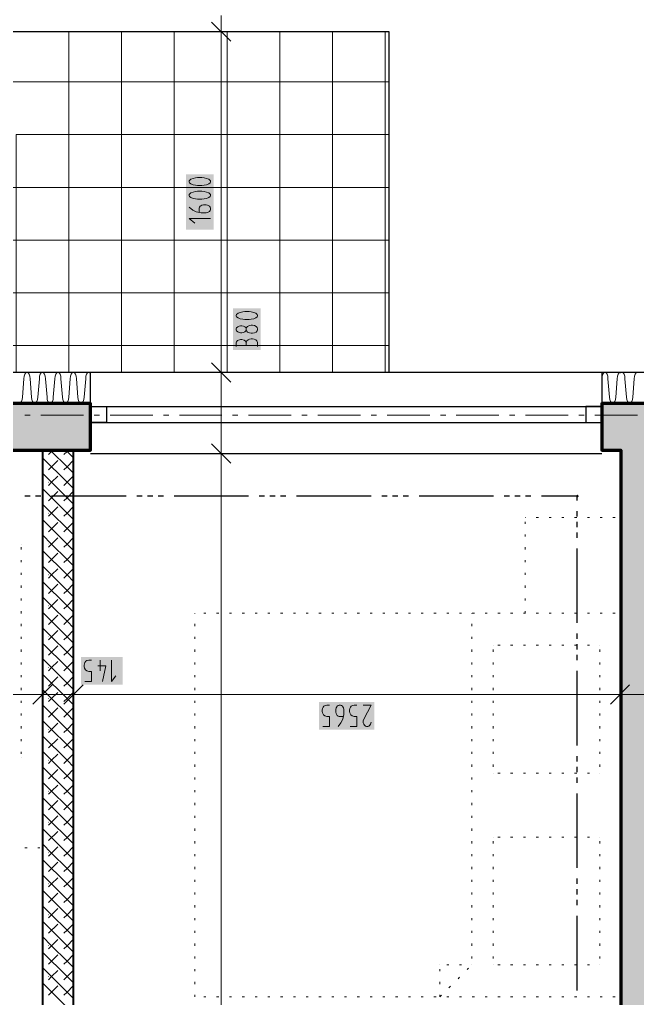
# Model space of a CAD drawing. Header units: millimetres. Extents: x 0 to 594, y 0 to 420.
# Drawn here: x 388.71 to 418.03, y 318.18 to 364.62 of the extents above; entities that cross this region are included whole.
import ezdxf

# ---------------------------------------------------------------- set-up
doc = ezdxf.new("R2010")
doc.units = ezdxf.units.MM
doc.header["$LTSCALE"] = 8
for name, color, linetype in [('PDF_Koty delkove', 7, 'Continuous'), ('PDF_Nabytek', 7, 'Continuous'), ('PDF_Obecne 0.25', 7, 'Continuous'), ('PDF_Okna', 7, 'Continuous'), ('PDF_Osy hlavni', 7, 'Continuous'), ('PDF_Pozarni useky', 7, 'Continuous'), ('PDF_Pricky zdene', 7, 'Continuous'), ('PDF_Srafy', 7, 'Continuous'), ('PDF_Steny obvodove nosne', 7, 'Continuous'), ('PDF_Zatepleni', 7, 'Continuous')]:
    doc.layers.add(name, color=color, linetype=linetype)

msp = doc.modelspace()

# ---------------------------------------------------------------- linework, layer by layer
at = {"layer": 'PDF_Koty delkove', "lineweight": 18}
for points in [[(398.274, 364.049), (398.274, 364.807)], [(398.728, 363.594), (397.819, 364.504)], [(399.032, 364.049), (398.274, 364.049), (397.515, 364.049)], [(398.274, 258.858), (398.274, 261.386), (398.274, 264.115), (398.274, 266.769), (398.274, 277.541), (398.274, 294.09), (398.274, 295.556), (398.274, 344.032), (398.274, 347.874), (398.274, 364.049)], [(397.363, 357.123), (397.16, 357.123), (397.06, 357.109), (396.942, 357.082), (396.841, 357.042), (396.773, 356.988), (396.757, 356.961), (396.757, 356.907), (396.773, 356.88), (396.841, 356.826), (396.942, 356.786), (397.06, 356.758), (397.16, 356.745), (397.363, 356.745), (397.464, 356.758), (397.582, 356.786), (397.683, 356.826), (397.751, 356.88), (397.768, 356.907), (397.768, 356.961), (397.751, 356.988), (397.683, 357.042), (397.582, 357.082)], [(397.582, 357.082), (397.464, 357.109), (397.363, 357.123)], [(397.228, 355.476), (397.228, 355.665), (397.245, 355.719), (397.279, 355.76), (397.313, 355.786), (397.363, 355.813), (397.43, 355.827), (397.565, 355.827), (397.633, 355.813), (397.683, 355.786), (397.717, 355.76), (397.751, 355.719), (397.768, 355.665), (397.768, 355.611), (397.751, 355.557), (397.717, 355.516), (397.683, 355.49), (397.633, 355.462), (397.565, 355.448)], [(397.565, 355.448), (397.329, 355.448), (397.094, 355.503), (396.925, 355.584), (396.757, 355.719)], [(397.768, 355.179), (396.757, 355.179), (397.026, 354.963)], [(399.464, 349.872), (399.447, 349.845), (399.396, 349.805), (399.329, 349.778), (399.262, 349.764), (399.194, 349.764), (399.127, 349.778), (399.059, 349.805), (399.009, 349.859), (398.993, 349.899), (398.993, 349.953), (399.009, 349.993), (399.059, 350.048), (399.127, 350.074)], [(399.127, 350.074), (399.194, 350.088), (399.262, 350.088), (399.329, 350.074), (399.396, 350.048), (399.447, 350.007), (399.464, 349.98)], [(398.993, 349.116), (398.993, 349.278), (399.009, 349.332), (399.043, 349.386)], [(399.043, 349.386), (399.094, 349.413), (399.194, 349.44), (399.262, 349.44), (399.363, 349.413), (399.43, 349.359), (399.464, 349.278), (399.464, 349.17)], [(400.004, 349.116), (400.004, 349.305), (399.969, 349.372), (399.919, 349.426), (399.835, 349.453), (399.767, 349.467), (399.699, 349.467), (399.615, 349.453), (399.549, 349.426), (399.498, 349.372), (399.464, 349.278)], [(398.728, 347.419), (397.819, 348.329)], [(399.032, 347.874), (398.274, 347.874), (397.515, 347.874)], [(398.728, 343.577), (397.819, 344.487)], [(399.032, 344.032), (398.274, 344.032), (397.515, 344.032)], [(392.124, 333.212), (392.124, 333.683), (391.989, 333.683), (391.895, 333.718), (391.84, 333.768), (391.787, 333.852), (391.773, 333.919), (391.773, 333.987), (391.787, 334.054), (391.814, 334.121), (391.854, 334.172), (391.908, 334.206), (391.989, 334.223), (392.124, 334.223)], [(392.421, 333.953), (392.799, 333.953), (392.637, 333.212)], [(392.529, 334.223), (392.529, 333.718)], [(393.069, 334.223), (393.069, 333.212), (393.285, 333.481)], [(390.254, 333.055), (389.344, 332.145)], [(389.799, 333.358), (389.799, 332.6), (389.799, 331.841)], [(391.72, 333.055), (390.81, 332.145)], [(391.265, 333.358), (391.265, 332.6), (391.265, 331.841)], [(391.8, 333.212), (392.124, 333.212)], [(417.651, 333.055), (416.742, 332.145)], [(417.196, 333.358), (417.196, 332.6), (417.196, 331.841)], [(419.32, 332.6), (417.197, 332.6), (414.504, 332.6), (391.265, 332.6), (389.799, 332.6), (386.291, 332.6), (361.791, 332.6), (355.629, 332.6), (353.506, 332.6), (339.983, 332.6), (319.335, 332.6), (317.869, 332.6), (315.483, 332.6), (291.938, 332.6)], [(403.096, 331.083), (403.42, 331.083), (403.42, 331.554), (403.285, 331.554), (403.191, 331.589), (403.137, 331.639), (403.083, 331.723), (403.069, 331.79), (403.069, 331.858), (403.083, 331.925), (403.11, 331.992), (403.15, 332.043), (403.204, 332.077), (403.285, 332.094), (403.42, 332.094)], [(404.068, 331.554), (403.88, 331.554), (403.825, 331.572), (403.785, 331.605), (403.758, 331.639), (403.731, 331.689), (403.718, 331.757), (403.718, 331.891), (403.731, 331.959), (403.758, 332.009), (403.785, 332.043), (403.825, 332.077), (403.88, 332.094), (403.933, 332.094), (403.987, 332.077), (404.028, 332.043), (404.055, 332.009), (404.082, 331.959), (404.096, 331.891), (404.096, 331.655), (404.042, 331.42), (403.961, 331.251), (403.825, 331.083)], [(404.392, 331.083), (404.716, 331.083), (404.716, 331.554), (404.581, 331.554), (404.487, 331.589), (404.433, 331.639), (404.379, 331.723), (404.366, 331.79), (404.366, 331.858), (404.379, 331.925), (404.406, 331.992), (404.447, 332.043), (404.5, 332.077), (404.581, 332.094), (404.716, 332.094)], [(405.014, 332.094), (405.392, 332.094), (405.04, 331.42), (405.014, 331.352), (405.014, 331.251), (405.04, 331.184), (405.081, 331.134), (405.121, 331.099), (405.176, 331.083), (405.229, 331.083), (405.283, 331.099), (405.324, 331.134), (405.364, 331.184), (405.392, 331.284)]]:
    msp.add_lwpolyline(points, dxfattribs=at)
for points in [[(397.363, 356.475), (397.16, 356.475), (397.06, 356.461), (396.942, 356.434), (396.841, 356.394), (396.773, 356.34), (396.757, 356.313), (396.757, 356.259), (396.773, 356.232), (396.841, 356.178), (396.942, 356.138), (397.06, 356.11), (397.16, 356.096), (397.363, 356.096), (397.464, 356.11), (397.582, 356.138), (397.683, 356.178), (397.751, 356.232), (397.768, 356.259), (397.768, 356.313), (397.751, 356.34), (397.683, 356.394), (397.582, 356.434), (397.464, 356.461)], [(399.598, 350.763), (399.396, 350.763), (399.296, 350.749), (399.178, 350.722), (399.077, 350.682), (399.009, 350.628), (398.993, 350.601), (398.993, 350.547), (399.009, 350.52), (399.077, 350.466), (399.178, 350.426), (399.296, 350.398), (399.396, 350.385), (399.598, 350.385), (399.699, 350.398), (399.818, 350.426), (399.919, 350.466), (399.986, 350.52), (400.004, 350.547), (400.004, 350.601), (399.986, 350.628), (399.919, 350.682), (399.818, 350.722), (399.699, 350.749)], [(399.767, 350.115), (399.699, 350.115), (399.615, 350.101), (399.531, 350.061), (399.481, 350.007), (399.464, 349.98), (399.464, 349.872), (399.481, 349.845), (399.531, 349.791), (399.615, 349.75), (399.699, 349.736), (399.767, 349.736), (399.851, 349.75), (399.936, 349.791), (399.986, 349.845), (400.004, 349.899), (400.004, 349.953), (399.986, 350.007), (399.936, 350.061), (399.851, 350.101)]]:
    msp.add_lwpolyline(points, close=True, dxfattribs=at)
at = {"layer": 'PDF_Koty delkove', "color": 7, "lineweight": 18, "true_color": 0xffffff, "transparency": 33554559}
for points in [[(397.92, 354.649), (397.92, 357.274), (396.605, 354.649), (396.605, 357.274)], [(400.155, 348.937), (400.155, 350.914), (398.841, 348.937), (398.841, 350.914)], [(393.599, 334.375), (391.622, 334.375), (393.599, 333.061), (391.622, 333.061)], [(405.544, 332.246), (402.918, 332.246), (405.544, 330.932), (402.918, 330.932)]]:
    msp.add_solid(points, dxfattribs=at)
at = {"layer": 'PDF_Nabytek', "lineweight": 13}
for points in [[(389.799, 344.032), (389.799, 344.032)], [(389.799, 343.726), (389.799, 343.828)], [(389.799, 343.12), (389.799, 343.221)], [(389.799, 342.513), (389.799, 342.614)], [(389.799, 341.907), (389.799, 342.008)], [(389.799, 341.3), (389.799, 341.401)], [(412.698, 340.999), (412.698, 340.999)], [(412.72, 340.999), (412.698, 340.999)], [(412.698, 340.999), (412.698, 340.999)], [(413.326, 340.999), (413.225, 340.999)], [(413.933, 340.999), (413.832, 340.999)], [(414.54, 340.999), (414.438, 340.999)], [(415.146, 340.999), (415.045, 340.999)], [(415.753, 340.999), (415.652, 340.999)], [(416.359, 340.999), (416.258, 340.999)], [(416.966, 340.999), (416.865, 340.999)], [(417.247, 340.999), (417.247, 340.999)], [(417.247, 340.999), (417.247, 340.999)], [(389.799, 340.694), (389.799, 340.795)], [(412.698, 340.694), (412.698, 340.795)], [(417.247, 340.694), (417.247, 340.795)], [(389.799, 340.087), (389.799, 340.188)], [(412.698, 340.087), (412.698, 340.188)], [(417.247, 340.087), (417.247, 340.188)], [(388.788, 339.735), (388.788, 339.735)], [(388.788, 339.735), (388.788, 339.735)], [(388.788, 339.48), (388.788, 339.581)], [(389.799, 339.48), (389.799, 339.581)], [(412.698, 339.48), (412.698, 339.581)], [(417.247, 339.48), (417.247, 339.581)], [(388.788, 338.874), (388.788, 338.975)], [(389.799, 338.874), (389.799, 338.975)], [(412.698, 338.874), (412.698, 338.975)], [(417.247, 338.874), (417.247, 338.975)], [(388.788, 338.267), (388.788, 338.368)], [(389.799, 338.267), (389.799, 338.368)], [(412.698, 338.267), (412.698, 338.368)], [(417.247, 338.267), (417.247, 338.368)], [(388.788, 337.661), (388.788, 337.762)], [(389.799, 337.661), (389.799, 337.762)], [(412.698, 337.661), (412.698, 337.762)], [(417.247, 337.661), (417.247, 337.762)], [(388.788, 337.054), (388.788, 337.155)], [(389.799, 337.054), (389.799, 337.155)], [(412.698, 337.054), (412.698, 337.155)], [(417.247, 337.054), (417.247, 337.155)], [(388.788, 336.447), (388.788, 336.549)], [(389.799, 336.447), (389.799, 336.549)], [(397.028, 336.447), (397.028, 336.45)], [(397.028, 336.45), (397.028, 336.45)], [(397.028, 336.45), (397.028, 336.45)], [(397.555, 336.45), (397.454, 336.45)], [(398.162, 336.45), (398.061, 336.45)], [(398.768, 336.45), (398.667, 336.45)], [(399.375, 336.45), (399.274, 336.45)], [(399.982, 336.45), (399.881, 336.45)], [(400.588, 336.45), (400.487, 336.45)], [(401.195, 336.45), (401.094, 336.45)], [(401.801, 336.45), (401.7, 336.45)], [(402.408, 336.45), (402.307, 336.45)], [(403.015, 336.45), (402.913, 336.45)], [(403.621, 336.45), (403.52, 336.45)], [(404.228, 336.45), (404.127, 336.45)], [(404.834, 336.45), (404.733, 336.45)], [(405.441, 336.45), (405.34, 336.45)], [(406.047, 336.45), (405.946, 336.45)], [(406.654, 336.45), (406.553, 336.45)], [(407.261, 336.45), (407.16, 336.45)], [(407.867, 336.45), (407.766, 336.45)], [(408.474, 336.45), (408.373, 336.45)], [(409.08, 336.45), (408.979, 336.45)], [(409.687, 336.45), (409.586, 336.45)], [(410.17, 336.447), (410.17, 336.45)], [(410.17, 336.45), (410.17, 336.45)], [(410.294, 336.45), (410.192, 336.45)], [(410.9, 336.45), (410.799, 336.45)], [(411.507, 336.45), (411.406, 336.45)], [(412.113, 336.45), (412.012, 336.45)], [(412.72, 336.45), (412.619, 336.45)], [(412.698, 336.45), (412.698, 336.549)], [(412.698, 336.45), (412.698, 336.45)], [(413.326, 336.45), (413.225, 336.45)], [(413.933, 336.45), (413.832, 336.45)], [(414.54, 336.45), (414.438, 336.45)], [(415.146, 336.45), (415.045, 336.45)], [(415.753, 336.45), (415.652, 336.45)], [(416.359, 336.45), (416.258, 336.45)], [(416.966, 336.45), (416.865, 336.45)], [(417.247, 336.45), (417.247, 336.549)], [(417.247, 336.45), (417.247, 336.45)], [(417.247, 336.447), (417.247, 336.45)], [(417.247, 336.45), (417.247, 336.45)], [(417.247, 336.45), (417.247, 336.45)], [(388.788, 335.841), (388.788, 335.942)], [(389.799, 335.841), (389.799, 335.942)], [(397.028, 335.841), (397.028, 335.942)], [(410.17, 335.841), (410.17, 335.942)], [(417.247, 335.841), (417.247, 335.942)], [(388.788, 335.234), (388.788, 335.335)], [(389.799, 335.234), (389.799, 335.335)], [(397.028, 335.234), (397.028, 335.335)], [(410.17, 335.234), (410.17, 335.335)], [(417.247, 335.234), (417.247, 335.335)], [(411.181, 334.933), (411.181, 334.933)], [(411.181, 334.933), (411.181, 334.933)], [(411.507, 334.933), (411.406, 334.933)], [(412.113, 334.933), (412.012, 334.933)], [(412.72, 334.933), (412.619, 334.933)], [(413.326, 334.933), (413.225, 334.933)], [(413.933, 334.933), (413.832, 334.933)], [(414.54, 334.933), (414.438, 334.933)], [(415.146, 334.933), (415.045, 334.933)], [(415.753, 334.933), (415.652, 334.933)], [(416.236, 334.933), (416.236, 334.933)], [(416.236, 334.933), (416.236, 334.933)], [(388.788, 334.628), (388.788, 334.729)], [(389.799, 334.628), (389.799, 334.729)], [(397.028, 334.628), (397.028, 334.729)], [(410.17, 334.628), (410.17, 334.729)], [(411.181, 334.628), (411.181, 334.729)], [(416.236, 334.628), (416.236, 334.729)], [(417.247, 334.628), (417.247, 334.729)], [(388.788, 334.021), (388.788, 334.122)], [(389.799, 334.021), (389.799, 334.122)], [(397.028, 334.021), (397.028, 334.122)], [(410.17, 334.021), (410.17, 334.122)], [(411.181, 334.021), (411.181, 334.122)], [(416.236, 334.021), (416.236, 334.122)], [(417.247, 334.021), (417.247, 334.122)], [(388.788, 333.415), (388.788, 333.516)], [(389.799, 333.415), (389.799, 333.516)], [(397.028, 333.415), (397.028, 333.516)], [(410.17, 333.415), (410.17, 333.516)], [(411.181, 333.415), (411.181, 333.516)], [(416.236, 333.415), (416.236, 333.516)], [(417.247, 333.415), (417.247, 333.516)], [(388.788, 332.808), (388.788, 332.909)], [(389.799, 332.808), (389.799, 332.909)], [(397.028, 332.808), (397.028, 332.909)], [(410.17, 332.808), (410.17, 332.909)], [(411.181, 332.808), (411.181, 332.909)], [(416.236, 332.808), (416.236, 332.909)], [(417.247, 332.808), (417.247, 332.909)], [(388.788, 332.201), (388.788, 332.302)], [(389.799, 332.201), (389.799, 332.302)], [(397.028, 332.201), (397.028, 332.302)], [(410.17, 332.201), (410.17, 332.302)], [(411.181, 332.201), (411.181, 332.302)], [(416.236, 332.201), (416.236, 332.302)], [(417.247, 332.201), (417.247, 332.302)], [(388.788, 331.595), (388.788, 331.696)], [(389.799, 331.595), (389.799, 331.696)], [(397.028, 331.595), (397.028, 331.696)], [(410.17, 331.595), (410.17, 331.696)], [(411.181, 331.595), (411.181, 331.696)], [(416.236, 331.595), (416.236, 331.696)], [(417.247, 331.595), (417.247, 331.696)], [(388.788, 330.988), (388.788, 331.089)], [(389.799, 330.988), (389.799, 331.089)], [(397.028, 330.988), (397.028, 331.089)], [(410.17, 330.988), (410.17, 331.089)], [(411.181, 330.988), (411.181, 331.089)], [(416.236, 330.988), (416.236, 331.089)], [(417.247, 330.988), (417.247, 331.089)], [(388.788, 330.382), (388.788, 330.483)], [(389.799, 330.382), (389.799, 330.483)], [(397.028, 330.382), (397.028, 330.483)], [(410.17, 330.382), (410.17, 330.483)], [(411.181, 330.382), (411.181, 330.483)], [(416.236, 330.382), (416.236, 330.483)], [(417.247, 330.382), (417.247, 330.483)], [(388.788, 329.775), (388.788, 329.876)], [(389.799, 329.775), (389.799, 329.876)], [(397.028, 329.775), (397.028, 329.876)], [(410.17, 329.775), (410.17, 329.876)], [(411.181, 329.775), (411.181, 329.876)], [(416.236, 329.775), (416.236, 329.876)], [(417.247, 329.775), (417.247, 329.876)], [(388.788, 329.626), (388.788, 329.626)], [(388.788, 329.626), (388.788, 329.626)], [(389.799, 329.168), (389.799, 329.27)], [(397.028, 329.168), (397.028, 329.27)], [(410.17, 329.168), (410.17, 329.27)], [(411.181, 329.168), (411.181, 329.27)], [(411.181, 328.868), (411.181, 328.868)], [(411.181, 328.868), (411.181, 328.868)], [(411.507, 328.868), (411.406, 328.868)], [(412.113, 328.868), (412.012, 328.868)], [(412.72, 328.868), (412.619, 328.868)], [(413.326, 328.868), (413.225, 328.868)], [(413.933, 328.868), (413.832, 328.868)], [(414.54, 328.868), (414.438, 328.868)], [(415.146, 328.868), (415.045, 328.868)], [(415.753, 328.868), (415.652, 328.868)], [(416.236, 329.168), (416.236, 329.27)], [(416.236, 328.868), (416.236, 328.868)], [(416.236, 328.868), (416.236, 328.868)], [(417.247, 329.168), (417.247, 329.27)], [(389.799, 328.562), (389.799, 328.663)], [(397.028, 328.562), (397.028, 328.663)], [(410.17, 328.562), (410.17, 328.663)], [(417.247, 328.562), (417.247, 328.663)], [(389.799, 327.955), (389.799, 328.056)], [(397.028, 327.955), (397.028, 328.056)], [(410.17, 327.955), (410.17, 328.056)], [(417.247, 327.955), (417.247, 328.056)], [(389.799, 327.349), (389.799, 327.45)], [(397.028, 327.349), (397.028, 327.45)], [(410.17, 327.349), (410.17, 327.45)], [(417.247, 327.349), (417.247, 327.45)], [(389.799, 326.742), (389.799, 326.843)], [(397.028, 326.742), (397.028, 326.843)], [(410.17, 326.742), (410.17, 326.843)], [(417.247, 326.742), (417.247, 326.843)], [(389.799, 326.136), (389.799, 326.237)], [(397.028, 326.136), (397.028, 326.237)], [(410.17, 326.136), (410.17, 326.237)], [(417.247, 326.136), (417.247, 326.237)], [(389.799, 325.529), (389.799, 325.63)], [(397.028, 325.529), (397.028, 325.63)], [(410.17, 325.529), (410.17, 325.63)], [(411.181, 325.835), (411.181, 325.835)], [(411.181, 325.835), (411.181, 325.835)], [(411.181, 325.529), (411.181, 325.63)], [(411.507, 325.835), (411.406, 325.835)], [(412.113, 325.835), (412.012, 325.835)], [(412.72, 325.835), (412.619, 325.835)], [(413.326, 325.835), (413.225, 325.835)], [(413.933, 325.835), (413.832, 325.835)], [(414.54, 325.835), (414.438, 325.835)], [(415.146, 325.835), (415.045, 325.835)], [(415.753, 325.835), (415.652, 325.835)], [(416.236, 325.835), (416.236, 325.835)], [(416.236, 325.835), (416.236, 325.835)], [(416.236, 325.529), (416.236, 325.63)], [(417.247, 325.529), (417.247, 325.63)], [(389.063, 325.329), (388.962, 325.329)], [(389.67, 325.329), (389.569, 325.329)], [(389.799, 325.329), (389.799, 325.329)], [(389.799, 325.329), (389.799, 325.329)], [(397.028, 324.922), (397.028, 325.024)], [(410.17, 324.922), (410.17, 325.024)], [(411.181, 324.922), (411.181, 325.024)], [(416.236, 324.922), (416.236, 325.024)], [(417.247, 324.922), (417.247, 325.024)], [(397.028, 324.316), (397.028, 324.417)], [(410.17, 324.316), (410.17, 324.417)], [(411.181, 324.316), (411.181, 324.417)], [(416.236, 324.316), (416.236, 324.417)], [(417.247, 324.316), (417.247, 324.417)], [(397.028, 323.709), (397.028, 323.81)], [(410.17, 323.709), (410.17, 323.81)], [(411.181, 323.709), (411.181, 323.81)], [(416.236, 323.709), (416.236, 323.81)], [(417.247, 323.709), (417.247, 323.81)], [(397.028, 323.103), (397.028, 323.204)], [(410.17, 323.103), (410.17, 323.204)], [(411.181, 323.103), (411.181, 323.204)], [(416.236, 323.103), (416.236, 323.204)], [(417.247, 323.103), (417.247, 323.204)], [(397.028, 322.496), (397.028, 322.597)], [(410.17, 322.496), (410.17, 322.597)], [(411.181, 322.496), (411.181, 322.597)], [(416.236, 322.496), (416.236, 322.597)], [(417.247, 322.496), (417.247, 322.597)], [(397.028, 321.89), (397.028, 321.991)], [(410.17, 321.89), (410.17, 321.991)], [(411.181, 321.89), (411.181, 321.991)], [(416.236, 321.89), (416.236, 321.991)], [(417.247, 321.89), (417.247, 321.991)], [(397.028, 321.283), (397.028, 321.384)], [(410.17, 321.283), (410.17, 321.384)], [(411.181, 321.283), (411.181, 321.384)], [(416.236, 321.283), (416.236, 321.384)], [(417.247, 321.283), (417.247, 321.384)], [(397.028, 320.676), (397.028, 320.777)], [(410.17, 320.676), (410.17, 320.777)], [(411.181, 320.676), (411.181, 320.777)], [(416.236, 320.676), (416.236, 320.777)], [(417.247, 320.676), (417.247, 320.777)], [(397.028, 320.07), (397.028, 320.171)], [(410.17, 320.07), (410.17, 320.171)], [(411.181, 320.07), (411.181, 320.171)], [(416.236, 320.07), (416.236, 320.171)], [(417.247, 320.07), (417.247, 320.171)], [(397.028, 319.463), (397.028, 319.564)], [(408.654, 319.769), (408.654, 319.769)], [(408.654, 319.769), (408.654, 319.769)], [(408.654, 319.463), (408.654, 319.564)], [(409.08, 319.769), (408.979, 319.769)], [(409.687, 319.769), (409.586, 319.769)], [(409.943, 319.542), (410.014, 319.613)], [(410.17, 319.769), (410.17, 319.769)], [(410.17, 319.769), (410.17, 319.769)], [(410.17, 319.769), (410.17, 319.769)], [(411.181, 319.769), (411.181, 319.769)], [(411.181, 319.769), (411.181, 319.769)], [(411.507, 319.769), (411.406, 319.769)], [(412.113, 319.769), (412.012, 319.769)], [(412.72, 319.769), (412.619, 319.769)], [(413.326, 319.769), (413.225, 319.769)], [(413.933, 319.769), (413.832, 319.769)], [(414.54, 319.769), (414.438, 319.769)], [(415.146, 319.769), (415.045, 319.769)], [(415.753, 319.769), (415.652, 319.769)], [(416.236, 319.769), (416.236, 319.769)], [(416.236, 319.769), (416.236, 319.769)], [(417.247, 319.463), (417.247, 319.564)], [(409.514, 319.113), (409.586, 319.184)], [(397.028, 318.857), (397.028, 318.958)], [(408.654, 318.857), (408.654, 318.958)], [(409.085, 318.684), (409.157, 318.755)], [(417.247, 318.857), (417.247, 318.958)], [(397.028, 318.252), (397.028, 318.351)], [(397.028, 318.252), (397.028, 318.252)], [(397.028, 318.252), (397.028, 318.252)], [(397.555, 318.252), (397.454, 318.252)], [(398.162, 318.252), (398.061, 318.252)], [(398.768, 318.252), (398.667, 318.252)], [(399.375, 318.252), (399.274, 318.252)], [(399.982, 318.252), (399.881, 318.252)], [(400.588, 318.252), (400.487, 318.252)], [(401.195, 318.252), (401.094, 318.252)], [(401.801, 318.252), (401.7, 318.252)], [(402.408, 318.252), (402.307, 318.252)], [(403.015, 318.252), (402.913, 318.252)], [(403.621, 318.252), (403.52, 318.252)], [(404.228, 318.252), (404.127, 318.252)], [(404.834, 318.252), (404.733, 318.252)], [(405.441, 318.252), (405.34, 318.252)], [(406.047, 318.252), (405.946, 318.252)], [(406.654, 318.252), (406.553, 318.252)], [(407.261, 318.252), (407.16, 318.252)], [(407.867, 318.252), (407.766, 318.252)], [(408.474, 318.252), (408.373, 318.252)], [(408.654, 318.252), (408.654, 318.351)], [(408.654, 318.252), (408.654, 318.252)], [(408.654, 318.252), (408.654, 318.252)], [(408.656, 318.255), (408.728, 318.326)], [(409.08, 318.252), (408.979, 318.252)], [(409.687, 318.252), (409.586, 318.252)], [(410.294, 318.252), (410.192, 318.252)], [(410.9, 318.252), (410.799, 318.252)], [(411.507, 318.252), (411.406, 318.252)], [(412.113, 318.252), (412.012, 318.252)], [(412.72, 318.252), (412.619, 318.252)], [(412.698, 318.25), (412.698, 318.252)], [(412.698, 318.252), (412.698, 318.252)], [(413.326, 318.252), (413.225, 318.252)], [(413.933, 318.252), (413.832, 318.252)], [(414.54, 318.252), (414.438, 318.252)], [(415.146, 318.252), (415.045, 318.252)], [(415.753, 318.252), (415.652, 318.252)], [(416.359, 318.252), (416.258, 318.252)], [(416.966, 318.252), (416.865, 318.252)], [(417.247, 318.252), (417.247, 318.351)], [(417.247, 318.252), (417.247, 318.252)], [(417.247, 318.252), (417.247, 318.252)], [(417.247, 318.25), (417.247, 318.252)], [(417.247, 318.252), (417.247, 318.252)]]:
    msp.add_lwpolyline(points, dxfattribs=at)
at = {"layer": 'PDF_Obecne 0.25', "lineweight": 25}
for points in [[(374.888, 364.049), (406.228, 364.049)], [(406.228, 364.049), (406.228, 347.874)]]:
    msp.add_lwpolyline(points, dxfattribs=at)
at = {"layer": 'PDF_Okna', "lineweight": 25}
for points in [[(416.337, 347.874), (392.074, 347.874)], [(392.074, 346.256), (416.337, 346.256)], [(392.074, 345.498), (416.337, 345.498)], [(392.074, 344.032), (416.337, 344.032)]]:
    msp.add_lwpolyline(points, dxfattribs=at)
for points in [[(392.074, 346.256), (392.832, 346.256), (392.832, 345.498), (392.074, 345.498)], [(416.337, 346.256), (415.579, 346.256), (415.579, 345.498), (416.337, 345.498)]]:
    msp.add_lwpolyline(points, close=True, dxfattribs=at)
at = {"layer": 'PDF_Osy hlavni', "lineweight": 18}
for points in [[(389.215, 345.852), (388.962, 345.852)], [(391.742, 345.852), (389.72, 345.852)], [(392.501, 345.852), (392.248, 345.852)], [(395.028, 345.852), (393.006, 345.852)], [(395.786, 345.852), (395.533, 345.852)], [(398.314, 345.852), (396.292, 345.852)], [(399.072, 345.852), (398.819, 345.852)], [(401.599, 345.852), (399.577, 345.852)], [(402.357, 345.852), (402.105, 345.852)], [(404.885, 345.852), (402.863, 345.852)], [(405.643, 345.852), (405.39, 345.852)], [(408.17, 345.852), (406.149, 345.852)], [(408.929, 345.852), (408.676, 345.852)], [(411.456, 345.852), (409.434, 345.852)], [(412.214, 345.852), (411.962, 345.852)], [(414.742, 345.852), (412.72, 345.852)], [(415.5, 345.852), (415.247, 345.852)], [(418.027, 345.852), (416.005, 345.852)]]:
    msp.add_lwpolyline(points, dxfattribs=at)
at = {"layer": 'PDF_Pozarni useky', "lineweight": 30}
for points in [[(389.215, 342.01), (388.962, 342.01)], [(389.72, 342.01), (389.468, 342.01)], [(393.764, 342.01), (390.226, 342.01)], [(394.522, 342.01), (394.27, 342.01)], [(395.028, 342.01), (394.775, 342.01)], [(395.533, 342.01), (395.281, 342.01)], [(399.577, 342.01), (396.039, 342.01)], [(400.336, 342.01), (400.083, 342.01)], [(400.841, 342.01), (400.588, 342.01)], [(401.346, 342.01), (401.094, 342.01)], [(405.39, 342.01), (401.852, 342.01)], [(406.149, 342.01), (405.896, 342.01)], [(406.654, 342.01), (406.401, 342.01)], [(407.16, 342.01), (406.907, 342.01)], [(411.203, 342.01), (407.665, 342.01)], [(411.962, 342.01), (411.709, 342.01)], [(412.467, 342.01), (412.214, 342.01)], [(412.973, 342.01), (412.72, 342.01)], [(415.175, 341.806), (415.175, 342.01), (413.478, 342.01)], [(415.175, 341.047), (415.175, 341.3)], [(415.175, 340.542), (415.175, 340.795)], [(415.175, 340.036), (415.175, 340.289)], [(415.175, 335.993), (415.175, 339.531)], [(415.175, 335.234), (415.175, 335.487)], [(415.175, 334.729), (415.175, 334.982)], [(415.175, 334.223), (415.175, 334.476)], [(415.175, 330.179), (415.175, 333.718)], [(415.175, 329.421), (415.175, 329.674)], [(415.175, 328.916), (415.175, 329.168)], [(415.175, 328.41), (415.175, 328.663)], [(415.175, 324.366), (415.175, 327.905)], [(415.175, 323.608), (415.175, 323.861)], [(415.175, 323.103), (415.175, 323.355)], [(415.175, 322.597), (415.175, 322.85)], [(415.175, 318.553), (415.175, 322.092)]]:
    msp.add_lwpolyline(points, dxfattribs=at)
at = {"layer": 'PDF_Pozarni useky', "lineweight": 30, "transparency": 33554559}
for points in [[(415.175, 341.934), (415.099, 342.01), (415.25, 342.01), (415.175, 342.086)], [(415.25, 342.01), (415.175, 341.934), (415.175, 342.086), (415.099, 342.01)]]:
    msp.add_solid(points, dxfattribs=at)
at = {"layer": 'PDF_Pricky zdene', "lineweight": 40}
msp.add_lwpolyline([(391.265, 295.556), (391.265, 344.032), (391.265, 344.184), (389.799, 344.184), (389.799, 344.032), (389.799, 295.556), (391.265, 295.556)], close=True, dxfattribs=at)
at = {"layer": 'PDF_Pricky zdene', "lineweight": 9}
for points in [[(390.962, 343.4), (390.229, 344.133), (390.178, 344.184)], [(390.229, 344.133), (390.28, 344.184)], [(391.265, 343.83), (390.962, 344.133), (390.911, 344.184)], [(390.962, 344.133), (391.012, 344.184)], [(391.265, 342.364), (390.962, 342.667), (389.799, 343.83)], [(390.082, 343.987), (390.229, 344.133)], [(390.082, 343.254), (390.522, 343.693)], [(390.815, 343.987), (390.962, 344.133)], [(390.815, 343.254), (390.962, 343.4), (391.255, 343.693)], [(391.265, 343.097), (390.962, 343.4)], [(390.229, 342.667), (389.799, 343.097)], [(390.229, 342.667), (390.522, 342.96)], [(390.962, 342.667), (391.255, 342.96)], [(391.265, 340.898), (390.962, 341.201), (389.799, 342.364)], [(390.082, 342.521), (390.229, 342.667)], [(390.962, 341.934), (390.229, 342.667)], [(390.815, 342.521), (390.962, 342.667)], [(390.082, 341.788), (390.522, 342.227)], [(390.815, 341.788), (390.962, 341.934)], [(390.962, 341.934), (391.255, 342.227)], [(391.265, 341.631), (390.962, 341.934)], [(390.229, 341.201), (389.799, 341.631)], [(390.229, 341.201), (390.522, 341.495)], [(390.962, 341.201), (391.255, 341.495)], [(391.265, 339.432), (390.962, 339.735), (389.799, 340.898)], [(390.082, 341.055), (390.229, 341.201)], [(390.962, 340.468), (390.229, 341.201)], [(390.815, 341.055), (390.962, 341.201)], [(390.082, 340.322), (390.522, 340.762)], [(390.815, 340.322), (390.962, 340.468)], [(390.962, 340.468), (391.255, 340.762)], [(391.265, 340.165), (390.962, 340.468)], [(390.229, 339.735), (389.799, 340.165)], [(390.229, 339.735), (390.522, 340.029)], [(390.962, 339.735), (391.255, 340.029)], [(390.082, 339.589), (390.229, 339.735)], [(390.962, 339.003), (390.229, 339.735)], [(390.815, 339.589), (390.962, 339.735)], [(391.265, 337.966), (390.962, 338.27), (389.799, 339.432)], [(390.082, 338.856), (390.522, 339.296)], [(390.962, 339.003), (391.255, 339.296)], [(390.229, 338.27), (389.799, 338.699)], [(390.815, 338.856), (390.962, 339.003)], [(391.265, 338.699), (390.962, 339.003)], [(390.082, 338.123), (390.229, 338.27)], [(390.229, 338.27), (390.522, 338.563)], [(390.962, 337.537), (390.229, 338.27)], [(390.815, 338.123), (390.962, 338.27)], [(390.962, 338.27), (391.255, 338.563)], [(391.265, 336.5), (390.962, 336.804), (389.799, 337.966)], [(390.082, 337.39), (390.522, 337.83)], [(390.962, 337.537), (391.255, 337.83)], [(390.229, 336.804), (389.799, 337.233)], [(390.815, 337.39), (390.962, 337.537)], [(391.265, 337.233), (390.962, 337.537)], [(390.082, 336.657), (390.229, 336.804)], [(390.229, 336.804), (390.522, 337.097)], [(390.962, 336.071), (390.229, 336.804)], [(390.815, 336.657), (390.962, 336.804)], [(390.962, 336.804), (391.255, 337.097)], [(391.265, 335.034), (390.962, 335.338), (389.799, 336.5)], [(390.082, 335.924), (390.522, 336.364)], [(390.962, 336.071), (391.255, 336.364)], [(390.815, 335.924), (390.962, 336.071)], [(391.265, 335.767), (390.962, 336.071)], [(390.229, 335.338), (389.799, 335.767)], [(390.082, 335.191), (390.229, 335.338)], [(390.229, 335.338), (390.522, 335.631)], [(390.962, 334.605), (390.229, 335.338)], [(390.815, 335.191), (390.962, 335.338)], [(390.962, 335.338), (391.255, 335.631)], [(391.265, 333.569), (390.962, 333.872), (389.799, 335.034)], [(390.082, 334.458), (390.522, 334.898)], [(390.962, 334.605), (391.255, 334.898)], [(390.815, 334.458), (390.962, 334.605)], [(391.265, 334.302), (390.962, 334.605)], [(390.229, 333.872), (389.799, 334.302)], [(390.229, 333.872), (390.522, 334.165)], [(390.962, 333.872), (391.255, 334.165)], [(391.265, 332.103), (390.962, 332.406), (389.799, 333.569)], [(390.082, 333.725), (390.229, 333.872)], [(390.962, 333.139), (390.229, 333.872)], [(390.815, 333.725), (390.962, 333.872)], [(390.082, 332.992), (390.522, 333.432)], [(390.815, 332.992), (390.962, 333.139)], [(390.962, 333.139), (391.255, 333.432)], [(391.265, 332.836), (390.962, 333.139)], [(390.229, 332.406), (389.799, 332.836)], [(390.229, 332.406), (390.522, 332.699)], [(390.962, 332.406), (391.255, 332.699)], [(391.265, 330.637), (390.962, 330.94), (389.799, 332.103)], [(390.082, 332.259), (390.229, 332.406)], [(390.815, 331.526), (390.962, 331.673), (390.229, 332.406)], [(390.815, 332.259), (390.962, 332.406)], [(390.082, 331.526), (390.522, 331.966)], [(390.962, 331.673), (391.255, 331.966)], [(391.265, 331.37), (390.962, 331.673)], [(390.229, 330.94), (389.799, 331.37)], [(390.229, 330.94), (390.522, 331.233)], [(390.962, 330.94), (391.255, 331.233)], [(390.082, 330.793), (390.229, 330.94)], [(390.962, 330.207), (390.229, 330.94)], [(390.815, 330.793), (390.962, 330.94)], [(391.265, 329.171), (390.962, 329.474), (389.799, 330.637)], [(390.082, 330.061), (390.522, 330.5)], [(390.962, 330.207), (391.255, 330.5)], [(390.229, 329.474), (389.799, 329.904)], [(390.229, 329.474), (390.522, 329.767)], [(390.815, 330.061), (390.962, 330.207)], [(391.265, 329.904), (390.962, 330.207)], [(390.962, 329.474), (391.255, 329.767)], [(390.082, 329.328), (390.229, 329.474)], [(390.962, 328.741), (390.229, 329.474)], [(390.815, 329.328), (390.962, 329.474)], [(391.265, 327.705), (390.962, 328.008), (389.799, 329.171)], [(390.082, 328.595), (390.522, 329.034)], [(390.962, 328.741), (391.255, 329.034)], [(390.229, 328.008), (389.799, 328.438)], [(390.815, 328.595), (390.962, 328.741)], [(391.265, 328.438), (390.962, 328.741)], [(390.082, 327.862), (390.229, 328.008)], [(390.229, 328.008), (390.522, 328.301)], [(390.962, 327.275), (390.229, 328.008)], [(390.815, 327.862), (390.962, 328.008)], [(390.962, 328.008), (391.255, 328.301)], [(391.265, 326.239), (390.962, 326.542), (389.799, 327.705)], [(390.082, 327.129), (390.522, 327.568)], [(390.962, 327.275), (391.255, 327.568)], [(390.229, 326.542), (389.799, 326.972)], [(390.815, 327.129), (390.962, 327.275)], [(391.265, 326.972), (390.962, 327.275)], [(390.082, 326.396), (390.229, 326.542)], [(390.229, 326.542), (390.522, 326.836)], [(390.962, 325.809), (390.229, 326.542)], [(390.815, 326.396), (390.962, 326.542)], [(390.962, 326.542), (391.255, 326.836)], [(391.265, 324.773), (390.962, 325.076), (389.799, 326.239)], [(390.082, 325.663), (390.522, 326.103)], [(390.962, 325.809), (391.255, 326.103)], [(390.815, 325.663), (390.962, 325.809)], [(391.265, 325.506), (390.962, 325.809)], [(390.229, 325.076), (389.799, 325.506)], [(390.229, 325.076), (390.522, 325.37)], [(390.962, 325.076), (391.255, 325.37)], [(391.265, 323.307), (390.962, 323.611), (389.799, 324.773)], [(390.082, 324.93), (390.229, 325.076)], [(390.962, 324.343), (390.229, 325.076)], [(390.815, 324.93), (390.962, 325.076)], [(390.082, 324.197), (390.522, 324.637)], [(390.815, 324.197), (390.962, 324.343)], [(390.962, 324.343), (391.255, 324.637)], [(391.265, 324.04), (390.962, 324.343)], [(390.229, 323.611), (389.799, 324.04)], [(390.229, 323.611), (390.522, 323.904)], [(390.962, 323.611), (391.255, 323.904)], [(391.265, 321.841), (390.962, 322.145), (389.799, 323.307)], [(390.082, 323.464), (390.229, 323.611)], [(390.962, 322.878), (390.229, 323.611)], [(390.815, 323.464), (390.962, 323.611)], [(390.082, 322.731), (390.522, 323.171)], [(390.815, 322.731), (390.962, 322.878)], [(390.962, 322.878), (391.255, 323.171)], [(391.265, 322.574), (390.962, 322.878)], [(390.229, 322.145), (389.799, 322.574)], [(390.229, 322.145), (390.522, 322.438)], [(390.962, 322.145), (391.255, 322.438)], [(390.082, 321.998), (390.229, 322.145)], [(390.962, 321.412), (390.229, 322.145)], [(390.815, 321.998), (390.962, 322.145)], [(391.265, 320.375), (390.962, 320.679), (389.799, 321.841)], [(390.082, 321.265), (390.522, 321.705)], [(390.815, 321.265), (390.962, 321.412)], [(390.962, 321.412), (391.255, 321.705)], [(391.265, 321.108), (390.962, 321.412)], [(390.229, 320.679), (389.799, 321.108)], [(390.229, 320.679), (390.522, 320.972)], [(390.962, 320.679), (391.255, 320.972)], [(390.082, 320.532), (390.229, 320.679)], [(390.815, 319.799), (390.962, 319.946), (390.229, 320.679)], [(390.815, 320.532), (390.962, 320.679)], [(391.265, 318.91), (390.962, 319.213), (389.799, 320.375)], [(390.082, 319.799), (390.522, 320.239)], [(390.962, 319.946), (391.255, 320.239)], [(390.229, 319.213), (389.799, 319.642)], [(391.265, 319.642), (390.962, 319.946)], [(390.082, 319.066), (390.229, 319.213)], [(391.265, 318.177), (390.962, 318.48), (390.229, 319.213), (390.522, 319.506)], [(390.815, 319.066), (390.962, 319.213)], [(390.962, 319.213), (391.255, 319.506)], [(391.265, 317.444), (390.962, 317.747), (389.799, 318.91)], [(390.082, 318.333), (390.522, 318.773)], [(390.962, 318.48), (391.255, 318.773)], [(390.815, 318.333), (390.962, 318.48)]]:
    msp.add_lwpolyline(points, dxfattribs=at)
at = {"layer": 'PDF_Pricky zdene', "lineweight": 9, "transparency": 33554559}
for points in [[(390.082, 344.113), (390.06, 344.136), (390.105, 344.136), (390.082, 344.159)], [(390.962, 344.11), (390.939, 344.133), (390.985, 344.133), (390.962, 344.156)], [(390.082, 342.647), (390.06, 342.67), (390.105, 342.67), (390.082, 342.693)], [(390.962, 342.645), (390.939, 342.667), (390.985, 342.667), (390.962, 342.69)], [(390.082, 341.182), (390.06, 341.204), (390.105, 341.204), (390.082, 341.227)], [(390.962, 341.179), (390.939, 341.201), (390.985, 341.201), (390.962, 341.224)], [(390.082, 339.716), (390.06, 339.738), (390.105, 339.738), (390.082, 339.761)], [(390.962, 339.713), (390.939, 339.735), (390.985, 339.735), (390.962, 339.758)], [(390.082, 338.25), (390.06, 338.272), (390.105, 338.272), (390.082, 338.295)], [(390.962, 338.247), (390.939, 338.27), (390.985, 338.27), (390.962, 338.292)], [(390.082, 336.784), (390.06, 336.807), (390.105, 336.807), (390.082, 336.829)], [(390.962, 336.781), (390.939, 336.804), (390.985, 336.804), (390.962, 336.826)], [(390.082, 335.318), (390.06, 335.341), (390.105, 335.341), (390.082, 335.363)], [(390.962, 335.315), (390.939, 335.338), (390.985, 335.338), (390.962, 335.36)], [(390.082, 333.852), (390.06, 333.875), (390.105, 333.875), (390.082, 333.898)], [(390.962, 333.849), (390.939, 333.872), (390.985, 333.872), (390.962, 333.895)], [(390.082, 332.386), (390.06, 332.409), (390.105, 332.409), (390.082, 332.432)], [(390.962, 332.383), (390.939, 332.406), (390.985, 332.406), (390.962, 332.429)], [(390.082, 330.92), (390.06, 330.943), (390.105, 330.943), (390.082, 330.966)], [(390.962, 330.917), (390.939, 330.94), (390.985, 330.94), (390.962, 330.963)], [(390.082, 329.454), (390.06, 329.477), (390.105, 329.477), (390.082, 329.5)], [(390.962, 329.451), (390.939, 329.474), (390.985, 329.474), (390.962, 329.497)], [(390.082, 327.988), (390.06, 328.011), (390.105, 328.011), (390.082, 328.034)], [(390.962, 327.985), (390.939, 328.008), (390.985, 328.008), (390.962, 328.031)], [(390.082, 326.523), (390.06, 326.545), (390.105, 326.545), (390.082, 326.568)], [(390.962, 326.52), (390.939, 326.542), (390.985, 326.542), (390.962, 326.565)], [(390.082, 325.057), (390.06, 325.079), (390.105, 325.079), (390.082, 325.102)], [(390.962, 325.054), (390.939, 325.076), (390.985, 325.076), (390.962, 325.099)], [(390.082, 323.591), (390.06, 323.613), (390.105, 323.613), (390.082, 323.636)], [(390.962, 323.588), (390.939, 323.611), (390.985, 323.611), (390.962, 323.633)], [(390.082, 322.125), (390.06, 322.148), (390.105, 322.148), (390.082, 322.17)], [(390.962, 322.122), (390.939, 322.145), (390.985, 322.145), (390.962, 322.167)], [(390.082, 320.659), (390.06, 320.682), (390.105, 320.682), (390.082, 320.704)], [(390.962, 320.656), (390.939, 320.679), (390.985, 320.679), (390.962, 320.701)], [(390.082, 319.193), (390.06, 319.216), (390.105, 319.216), (390.082, 319.239)], [(390.962, 319.19), (390.939, 319.213), (390.985, 319.213), (390.962, 319.236)]]:
    msp.add_solid(points, dxfattribs=at)
at = {"layer": 'PDF_Srafy', "lineweight": 9}
for points in [[(393.549, 364.049), (393.549, 359.161), (393.549, 354.157), (393.549, 349.153), (388.545, 349.153), (383.541, 349.153), (378.537, 349.153), (374.888, 349.153)], [(391.047, 364.049), (391.047, 361.663), (391.047, 356.659)], [(396.051, 364.049), (396.051, 361.663), (396.051, 356.659), (396.051, 351.655), (396.051, 347.874)], [(398.553, 364.049), (398.553, 359.161), (398.553, 354.157), (398.553, 349.153), (398.553, 347.874)], [(401.055, 364.049), (401.055, 361.663), (401.055, 356.659), (401.055, 351.655), (401.055, 347.874)], [(403.557, 364.049), (403.557, 359.161), (403.557, 354.157), (403.557, 349.153), (403.557, 347.874)], [(406.059, 364.049), (406.059, 361.663), (406.059, 356.659), (406.059, 351.655), (406.059, 347.874)], [(406.228, 361.663), (406.059, 361.663), (401.055, 361.663), (396.051, 361.663), (391.047, 361.663), (386.043, 361.663)], [(406.228, 359.161), (403.557, 359.161), (398.553, 359.161), (393.549, 359.161), (388.545, 359.161), (388.545, 354.157), (388.545, 349.153), (388.545, 347.874)], [(374.888, 351.655), (376.035, 351.655), (381.039, 351.655), (386.043, 351.655), (391.047, 351.655), (391.047, 356.659), (386.043, 356.659), (381.039, 356.659), (376.035, 356.659), (374.888, 356.659)], [(406.228, 356.659), (406.059, 356.659), (401.055, 356.659), (396.051, 356.659), (391.047, 356.659)], [(406.228, 354.157), (403.557, 354.157), (398.553, 354.157), (393.549, 354.157), (388.545, 354.157), (383.541, 354.157), (378.537, 354.157), (374.888, 354.157)], [(406.228, 351.655), (406.059, 351.655), (401.055, 351.655), (396.051, 351.655), (391.047, 351.655)], [(391.047, 351.655), (391.047, 347.874)], [(406.228, 349.153), (403.557, 349.153), (398.553, 349.153), (393.549, 349.153)], [(393.549, 349.153), (393.549, 347.874)]]:
    msp.add_lwpolyline(points, dxfattribs=at)
at = {"layer": 'PDF_Steny obvodove nosne', "lineweight": 70}
for points in [[(385.25, 344.184), (392.074, 344.184), (392.074, 346.408), (385.25, 346.408)], [(419.269, 259.01), (419.269, 261.588), (419.269, 261.891), (419.269, 264.621), (419.269, 288.176), (419.269, 289.642), (419.269, 344.032), (419.269, 346.408), (417.247, 346.408), (416.337, 346.408), (416.337, 344.184), (417.196, 344.184), (417.247, 344.184), (417.247, 261.588), (417.247, 259.01)]]:
    msp.add_lwpolyline(points, close=True, dxfattribs=at)
at = {"layer": 'PDF_Steny obvodove nosne', "color": 9, "lineweight": 9, "true_color": 0xc0c0c0, "transparency": 33554559}
for points in [[(385.25, 344.184), (392.074, 344.184), (385.25, 346.408), (392.074, 346.408)], [(416.337, 344.184), (417.247, 344.184), (416.337, 346.408), (417.247, 346.408)], [(419.269, 259.01), (419.269, 346.408), (417.247, 259.01), (417.247, 346.408)]]:
    msp.add_solid(points, dxfattribs=at)
at = {"layer": 'PDF_Zatepleni', "lineweight": 30}
msp.add_lwpolyline([(385.25, 346.408), (392.074, 346.408), (392.074, 346.61), (392.074, 347.874), (385.25, 347.874), (385.25, 346.61)], close=True, dxfattribs=at)
at = {"layer": 'PDF_Zatepleni', "lineweight": 9}
for points in [[(389.061, 347.874), (389.005, 347.851), (388.957, 347.788), (388.926, 347.693), (388.915, 347.581)], [(389.208, 347.581), (389.197, 347.693), (389.165, 347.788), (389.117, 347.851), (389.061, 347.874)], [(389.794, 347.874), (389.738, 347.851), (389.69, 347.788), (389.659, 347.693), (389.648, 347.581)], [(389.941, 347.581), (389.93, 347.693), (389.898, 347.788), (389.85, 347.851), (389.794, 347.874)], [(390.527, 347.874), (390.471, 347.851), (390.423, 347.788), (390.392, 347.693), (390.38, 347.581)], [(390.674, 347.581), (390.662, 347.693), (390.631, 347.788), (390.583, 347.851), (390.527, 347.874)], [(391.26, 347.874), (391.204, 347.851), (391.156, 347.788)], [(391.407, 347.581), (391.395, 347.693), (391.364, 347.788), (391.316, 347.851), (391.26, 347.874)], [(391.993, 347.874), (391.937, 347.851), (391.889, 347.788), (391.858, 347.693), (391.846, 347.581)], [(392.074, 347.818), (392.049, 347.851), (391.993, 347.874)], [(416.835, 346.408), (416.794, 346.429), (416.746, 346.493), (416.714, 346.588), (416.703, 346.701), (416.63, 347.581), (416.619, 347.693), (416.587, 347.788), (416.54, 347.851), (416.484, 347.874), (416.428, 347.851), (416.38, 347.788), (416.348, 347.693), (416.337, 347.581)], [(417.247, 347.862), (417.217, 347.874), (417.16, 347.851), (417.113, 347.788), (417.081, 347.693), (417.07, 347.581), (416.997, 346.701), (416.986, 346.588), (416.954, 346.493), (416.906, 346.429), (416.865, 346.408)], [(417.275, 347.874), (417.247, 347.86)], [(417.305, 347.874), (417.346, 347.853), (417.394, 347.789), (417.426, 347.693), (417.437, 347.581), (417.51, 346.701), (417.521, 346.589), (417.553, 346.494), (417.6, 346.43), (417.656, 346.408), (417.713, 346.43), (417.76, 346.494), (417.792, 346.589), (417.803, 346.701), (417.876, 347.581)], [(418.008, 347.874), (417.967, 347.853), (417.919, 347.789), (417.887, 347.693), (417.876, 347.581)], [(388.842, 346.701), (388.915, 347.581)], [(389.208, 347.581), (389.28, 346.701), (389.292, 346.588), (389.323, 346.493), (389.371, 346.429), (389.412, 346.408)], [(389.575, 346.701), (389.648, 347.581)], [(389.941, 347.581), (390.013, 346.701), (390.024, 346.588), (390.056, 346.493), (390.104, 346.429), (390.145, 346.408)], [(390.308, 346.701), (390.38, 347.581)], [(390.674, 347.581), (390.746, 346.701), (390.757, 346.588), (390.789, 346.493), (390.837, 346.429), (390.878, 346.408)], [(391.041, 346.701), (391.113, 347.581)], [(391.156, 347.788), (391.125, 347.693), (391.113, 347.581)], [(391.407, 347.581), (391.479, 346.701), (391.49, 346.588), (391.522, 346.493), (391.57, 346.429), (391.611, 346.408)], [(391.774, 346.701), (391.846, 347.581)], [(417.876, 347.581), (417.876, 347.581)], [(388.71, 346.408), (388.751, 346.429), (388.799, 346.493), (388.831, 346.588), (388.842, 346.701)], [(388.842, 346.701), (388.842, 346.701)], [(389.443, 346.408), (389.484, 346.429), (389.532, 346.493), (389.564, 346.588), (389.575, 346.701)], [(389.575, 346.701), (389.575, 346.701)], [(390.176, 346.408), (390.217, 346.429), (390.265, 346.493), (390.297, 346.588), (390.308, 346.701)], [(390.308, 346.701), (390.308, 346.701)], [(390.909, 346.408), (390.95, 346.429), (390.998, 346.493), (391.03, 346.588), (391.041, 346.701)], [(391.041, 346.701), (391.041, 346.701)], [(391.642, 346.408), (391.683, 346.429), (391.731, 346.493), (391.763, 346.588), (391.774, 346.701)], [(391.774, 346.701), (391.774, 346.701)], [(416.997, 346.701), (416.997, 346.701)]]:
    msp.add_lwpolyline(points, dxfattribs=at)
at = {"layer": 'PDF_Zatepleni', "lineweight": 30}
for points in [[(417.247, 347.874), (416.337, 347.874), (416.337, 346.61), (416.337, 346.408), (417.247, 346.408)], [(419.269, 347.874), (417.247, 347.874)], [(417.247, 346.408), (419.269, 346.408), (419.269, 346.61)]]:
    msp.add_lwpolyline(points, dxfattribs=at)
at = {"layer": 'PDF_Zatepleni', "lineweight": 9, "transparency": 33554559}
for points in [[(388.915, 347.558), (388.892, 347.581), (388.937, 347.581), (388.915, 347.603)], [(389.648, 347.558), (389.625, 347.581), (389.67, 347.581), (389.648, 347.603)], [(390.38, 347.558), (390.358, 347.581), (390.403, 347.581), (390.38, 347.603)], [(391.113, 347.558), (391.091, 347.581), (391.136, 347.581), (391.113, 347.603)], [(391.846, 347.558), (391.824, 347.581), (391.869, 347.581), (391.846, 347.603)], [(416.337, 347.603), (416.36, 347.581), (416.337, 347.558)], [(417.07, 347.558), (417.047, 347.581), (417.093, 347.581), (417.07, 347.603)], [(417.803, 346.678), (417.78, 346.701), (417.826, 346.701), (417.803, 346.724)]]:
    msp.add_solid(points, dxfattribs=at)

doc.saveas('drawing.dxf')
